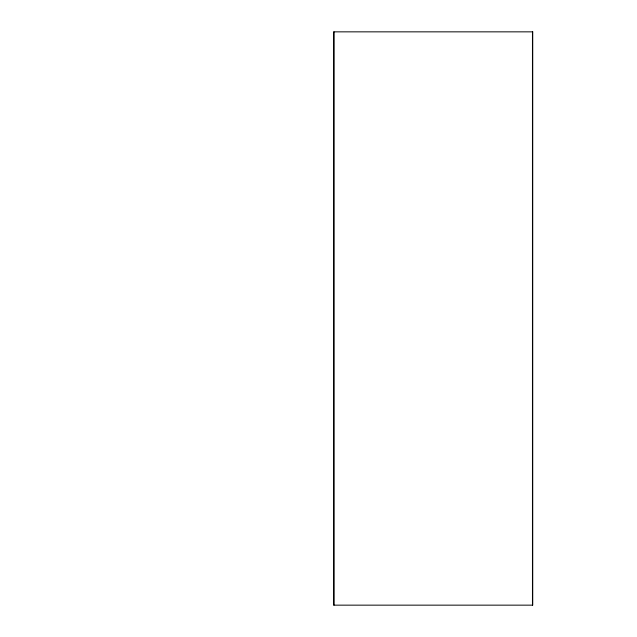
<?xml version="1.0" encoding="UTF-8"?>
<svg xmlns="http://www.w3.org/2000/svg" width="637" height="637" viewBox="0 0 637 637"><rect width="100%" height="100%" fill="white"/><g stroke="black" fill="none" stroke-linecap="round" stroke-linejoin="round"><path stroke-width="0.96" d="M532.46 31.85L532.46 605.15M333.971 31.85L333.971 605.15M532.731 31.85L333.708 31.85L333.708 605.15L532.731 605.15L532.731 31.85"/></g></svg>
